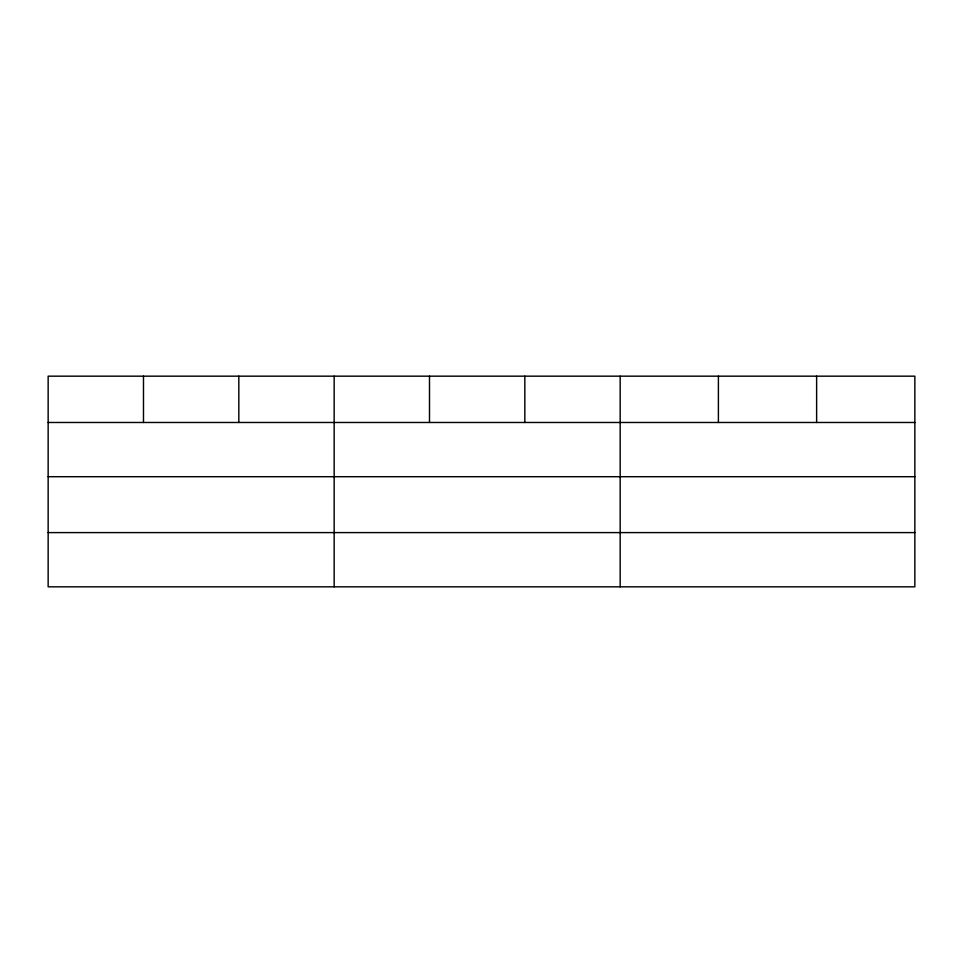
<?xml version="1.0" encoding="UTF-8"?>
<svg xmlns="http://www.w3.org/2000/svg" width="963" height="963" viewBox="0 0 963 963"><rect width="100%" height="100%" fill="white"/><g stroke="black" fill="none" stroke-linecap="round" stroke-linejoin="round"><path stroke-width="1.44" d="M914.85 476.709L914.85 376.172L48.15 376.172L48.15 586.828L914.85 586.828L914.85 476.709L48.15 476.709M48.15 422.48L914.85 422.48M48.15 532.599L914.85 532.599M816.624 376.172L816.624 422.48M718.398 376.172L718.398 422.48M620.172 376.172L620.172 586.828M524.835 376.172L524.835 422.48M429.498 376.172L429.498 422.48M334.161 376.172L334.161 586.828M238.824 376.172L238.824 422.48M143.487 376.172L143.487 422.48"/></g></svg>
